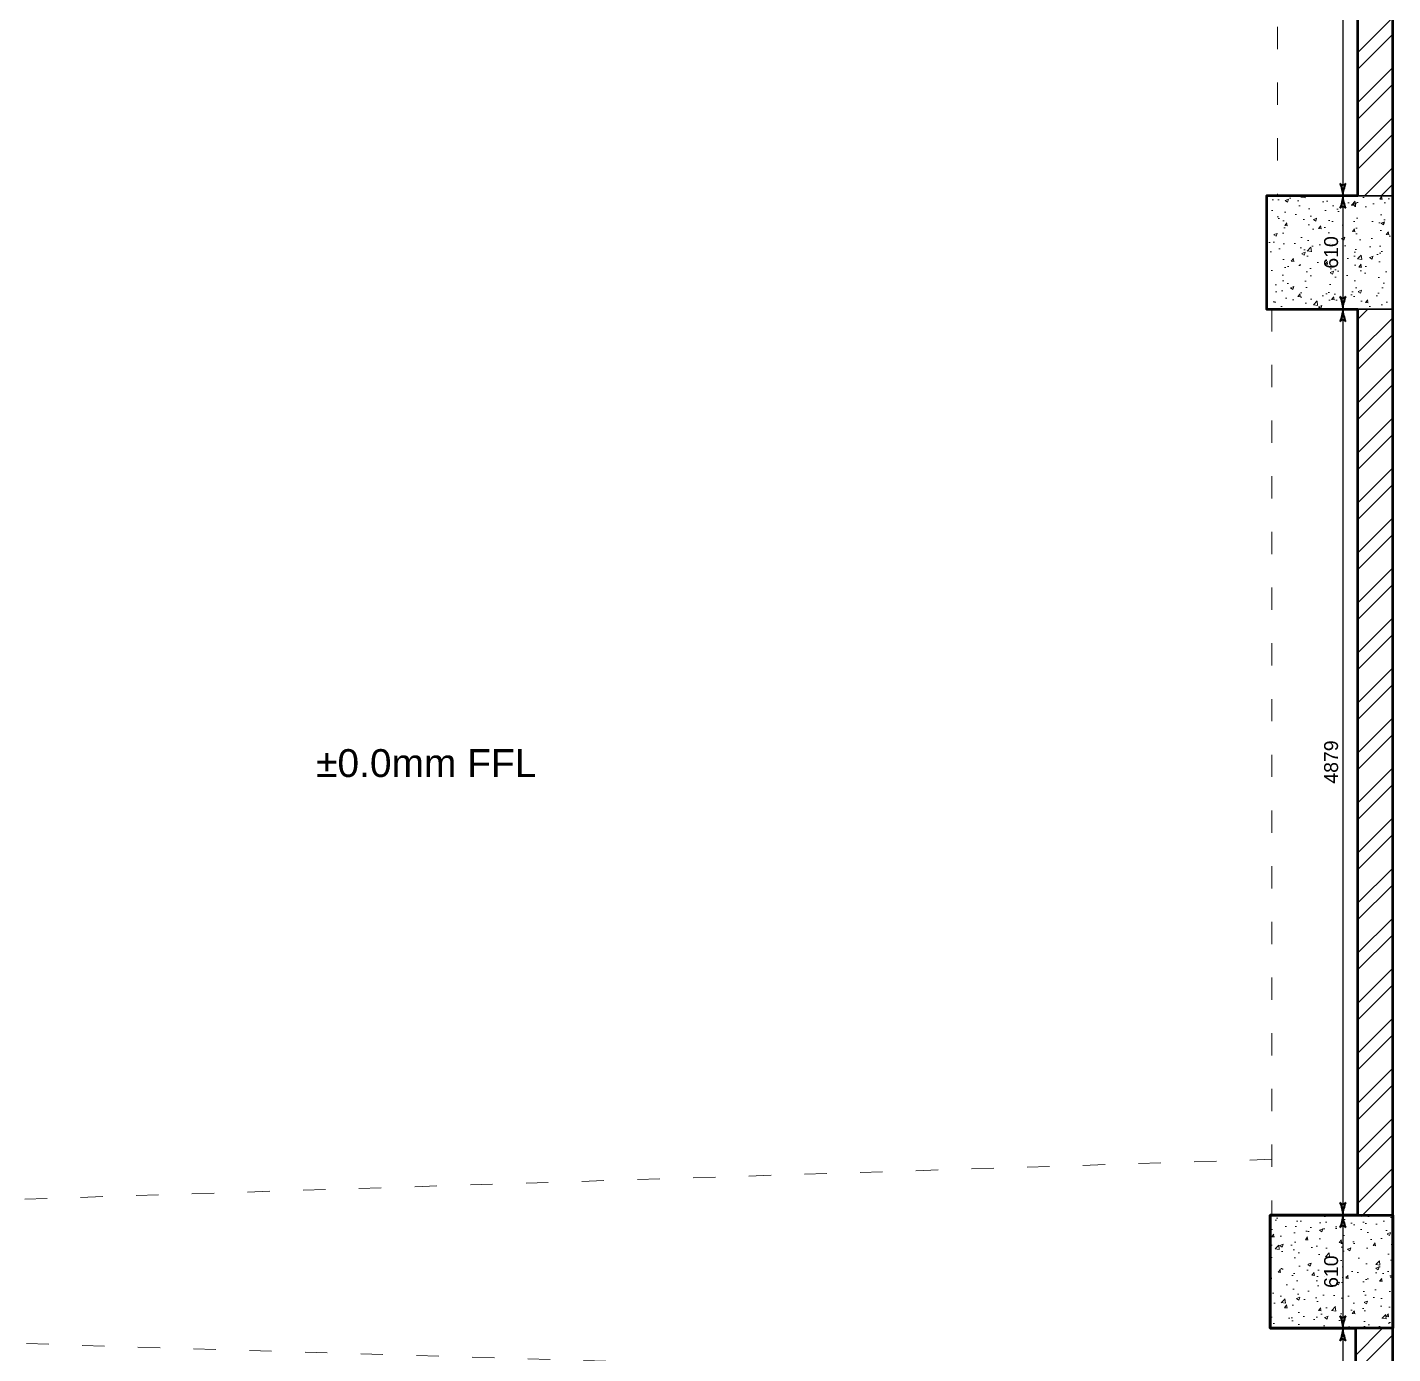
# Model space of a CAD drawing. Header units: millimetres. Extents: x 68727 to 319899, y -4876 to 265722.
# Drawn here: x 310147 to 317499, y 99885 to 107028 of the extents above; entities that cross this region are included whole.
import ezdxf

# ---------------------------------------------------------------- set-up
doc = ezdxf.new("R2010")
doc.units = ezdxf.units.MM
doc.linetypes.add('ACAD_ISO03W100', pattern=[30, 12, -18])
doc.linetypes.add('HIDDEN', pattern=[9.525, 6.35, -3.175])
doc.layers.add('Dimensions', color=172, linetype='Continuous')
for name, color, linetype, lineweight in [('HACH', 252, 'Continuous', 13), ('LS_DR_Plan Beam', 9, 'HIDDEN', 0), ('LS_DR_Wall', 7, 'Continuous', 35), ('wall', 5, 'Continuous', 30)]:
    doc.layers.add(name, color=color, linetype=linetype, lineweight=lineweight)
doc.styles.get("Standard").update_dxf_attribs({"font": 'arial.ttf'})
doc.dimstyles.new('SC-25', dxfattribs={"dimtxt": 75, "dimasz": 0.4, "dimexe": 1, "dimexo": 100, "dimgap": 25, "dimtad": 1, "dimdec": 0, "dimzin": 0, "dimdsep": 46, "dimtxsty": 'Standard', "dimblk1": 'A1', "dimblk2": 'A1', "dimsah": 1, "dimcen": 0.09, "dimdle": 3, "dimclrd": 1, "dimclre": 1, "dimclrt": 1, "dimadec": 0, "dimazin": 0, "dimtfac": 1, "dimtdec": 0, "dimtofl": 0, "dimtmove": 0, "dimatfit": 2, "dimldrblk": 'A1', "dimfxl": 10, "dimfxlon": 1, "dimtolj": 1, "dimtzin": 0, "dimarcsym": 0})
pattern_1 = [(45, (-526060.14, -97174.19), (-134.70384, 134.70384), []), (45, (-525970.34, -97174.19), (-134.70384, 134.70384), [])]
pattern_2 = [(50, (-526060.14, -97174.19), (182.18467, -15.939086), [19.05, -209.55]), (355, (-526060.14, -97174.19), (-35.24342, 191.056845), [15.24, -167.640584]), (100.451445, (-526044.96, -97175.52), (146.941247, 175.117752), [16.19001, -178.090245]), (46.1842, (-526060.14, -97123.4), (271.07904, -42.04233), [28.575, -314.325]), (96.635558, (-526037.55, -97126.9), (237.404134, 247.426125), [24.28502, -267.13561]), (351.18415, (-526060.14, -97123.4), (237.40413, 247.426125), [22.85997, -251.45973]), (21, (-526034.74, -97136.09), (151.61439, -102.265198), [19.05, -209.55]), (326, (-526034.74, -97136.09), (61.80203, 184.187966), [15.24, -167.64]), (71.451445, (-526022.1, -97144.61), (213.41642, 81.92277), [16.19001, -178.089938]), (37.5, (-526060.14, -97174.19), (3.0886033, 84.555039), [0, -165.608, 0, -170.18, 0, -168.275]), (7.5, (-526060.14, -97174.19), (66.8196625, 100.180575), [0, -97.028, 0, -161.798, 0, -64.135]), (327.5, (-526116.78, -97174.19), (135.590595, -5.728744), [0, -63.5, 0, -198.12, 0, -262.89]), (317.5, (-526142.18, -97174.19), (148.129181, 25.426491), [0, -82.55, 0, -131.572, 0, -186.69])]

# ---------------------------------------------------------------- blocks, each defined once
blk = doc.blocks.new('A1')
at = {"layer": 'wall', "color": 1}
for p, q in [((-138, 0), (-167, 40)), ((-167, -40), (-138, 0))]:
    blk.add_line(p, q, dxfattribs=at)
for centre, start, end in [((53, 586), 248, 264.8035), ((53, -586), 95.1965, 112)]:
    blk.add_arc(centre, 589, start, end, dxfattribs=at)
blk = doc.blocks.new('*D1053')
at = {"layer": 'Defpoints', "color": 0, "transparency": 16777216}
for p in [(317308.9, 108829.6), (316818.9, 106120.6), (317231, 106120.6)]:
    blk.add_point(p, dxfattribs=at)
at = {"layer": 'Dimensions', "color": 1, "lineweight": -2, "transparency": 16777216}
for p, q in [((317231, 108829.6), (317230, 108829.6)), ((317231, 108829.2), (317231, 106121)), ((317221, 106120.6), (317232, 106120.6))]:
    blk.add_line(p, q, dxfattribs=at)
at = {"layer": 'Dimensions', "color": 1, "lineweight": -2, "transparency": 16777216, "xscale": 0.4, "yscale": 0.4, "zscale": 0.4}
for p, rotation in [((317231, 108829.6), 90), ((317231, 106120.6), 270)]:
    blk.add_blockref('A1', p, dxfattribs=dict(at, rotation=rotation))
at = {"layer": 'Dimensions', "color": 1, "transparency": 16777216, "insert": (317167.7, 107475.1), "char_height": 75, "attachment_point": 5, "rotation": 90}
blk.add_mtext('\\A1;2709', dxfattribs=at)
blk = doc.blocks.new('*D1054')
at = {"layer": 'Defpoints', "color": 0, "transparency": 16777216}
for p in [(316818.9, 106120.6), (317231, 105510.6), (317231, 105510.6)]:
    blk.add_point(p, dxfattribs=at)
at = {"layer": 'Dimensions', "color": 1, "lineweight": -2, "transparency": 16777216}
for p, q in [((317221, 106120.6), (317232, 106120.6)), ((317231, 106120.2), (317231, 105511)), ((317231, 105510.6), (317232, 105510.6))]:
    blk.add_line(p, q, dxfattribs=at)
at = {"layer": 'Dimensions', "color": 1, "lineweight": -2, "transparency": 16777216, "xscale": 0.4, "yscale": 0.4, "zscale": 0.4}
for p, rotation in [((317231, 106120.6), 90), ((317231, 105510.6), 270)]:
    blk.add_blockref('A1', p, dxfattribs=dict(at, rotation=rotation))
at = {"layer": 'Dimensions', "color": 1, "transparency": 16777216, "insert": (317167.7, 105815.6), "char_height": 75, "attachment_point": 5, "rotation": 90}
blk.add_mtext('\\A1;610', dxfattribs=at)
blk = doc.blocks.new('*D1023')
at = {"layer": 'Defpoints', "color": 0, "transparency": 16777216}
for p in [(317231, 105510.6), (317231, 100631.6), (317231, 100631.6)]:
    blk.add_point(p, dxfattribs=at)
at = {"layer": 'Dimensions', "color": 1, "lineweight": -2, "transparency": 16777216}
for p, q in [((317231, 105510.6), (317232, 105510.6)), ((317231, 105510.2), (317231, 100632)), ((317231, 100631.6), (317232, 100631.6))]:
    blk.add_line(p, q, dxfattribs=at)
at = {"layer": 'Dimensions', "color": 1, "lineweight": -2, "transparency": 16777216, "xscale": 0.4, "yscale": 0.4, "zscale": 0.4}
for p, rotation in [((317231, 105510.6), 90), ((317231, 100631.6), 270)]:
    blk.add_blockref('A1', p, dxfattribs=dict(at, rotation=rotation))
at = {"layer": 'Dimensions', "color": 1, "transparency": 16777216, "insert": (317167.7, 103071.1), "char_height": 75, "attachment_point": 5, "rotation": 90}
blk.add_mtext('\\A1;4879', dxfattribs=at)
blk = doc.blocks.new('*D1024')
at = {"layer": 'Defpoints', "color": 0, "transparency": 16777216}
for p in [(317231, 100631.6), (317231, 100021.6), (317231, 100021.6)]:
    blk.add_point(p, dxfattribs=at)
at = {"layer": 'Dimensions', "color": 1, "lineweight": -2, "transparency": 16777216}
for p, q in [((317231, 100631.6), (317232, 100631.6)), ((317231, 100631.2), (317231, 100022)), ((317231, 100021.6), (317232, 100021.6))]:
    blk.add_line(p, q, dxfattribs=at)
at = {"layer": 'Dimensions', "color": 1, "lineweight": -2, "transparency": 16777216, "xscale": 0.4, "yscale": 0.4, "zscale": 0.4}
for p, rotation in [((317231, 100631.6), 90), ((317231, 100021.6), 270)]:
    blk.add_blockref('A1', p, dxfattribs=dict(at, rotation=rotation))
at = {"layer": 'Dimensions', "color": 1, "transparency": 16777216, "insert": (317167.7, 100326.6), "char_height": 75, "attachment_point": 5, "rotation": 90}
blk.add_mtext('\\A1;610', dxfattribs=at)
blk = doc.blocks.new('*D1025')
at = {"layer": 'Defpoints', "color": 0, "transparency": 16777216}
for p in [(317231, 100021.6), (317231, 97919.6), (317231, 97919.6)]:
    blk.add_point(p, dxfattribs=at)
at = {"layer": 'Dimensions', "color": 1, "lineweight": -2, "transparency": 16777216}
for p, q in [((317231, 100021.6), (317232, 100021.6)), ((317231, 100021.2), (317231, 97920)), ((317231, 97919.6), (317232, 97919.6))]:
    blk.add_line(p, q, dxfattribs=at)
at = {"layer": 'Dimensions', "color": 1, "lineweight": -2, "transparency": 16777216, "xscale": 0.4, "yscale": 0.4, "zscale": 0.4}
for p, rotation in [((317231, 100021.6), 90), ((317231, 97919.6), 270)]:
    blk.add_blockref('A1', p, dxfattribs=dict(at, rotation=rotation))
at = {"layer": 'Dimensions', "color": 1, "transparency": 16777216, "insert": (317167.7, 98970.6), "char_height": 75, "attachment_point": 5, "rotation": 90}
blk.add_mtext('\\A1;2102', dxfattribs=at)

msp = doc.modelspace()

# ---------------------------------------------------------------- hatches: boundary and pattern name
at = {"layer": 'HACH'}
h = msp.add_hatch(dxfattribs=at)
h.set_pattern_fill('ANSI32', color=256, scale=20)
h.set_pattern_definition(pattern_1)
h.paths.add_polyline_path([(306665, 111401.9), (306662.1, 111592), (303278.4, 111685.6), (303283, 111375.6)])
h.paths.add_polyline_path([(306864.2, 97979.9), (307024.3, 97979.9), (306994, 100021.1), (306833.9, 100021)])
h.paths.add_polyline_path([(306873.4, 93855), (307033.5, 93855), (307033.5, 97360), (306873.4, 97360)])
h.paths.add_polyline_path([(317338.9, 94335), (317498.9, 94335), (317498.9, 97309.6), (317338.9, 97309.6)])
h.paths.add_polyline_path([(317298.9, 97919.6), (317498.9, 97919.6), (317498.9, 100021.6), (317298.9, 100021.6)])
h.paths.add_polyline_path([(317308.9, 100631.6), (317498.9, 100631.6), (317498.9, 105510.6), (317308.9, 105510.6)])
h = msp.add_hatch(dxfattribs=at)
h.set_pattern_fill('ANSI32', color=256, scale=20)
h.set_pattern_definition(pattern_1)
h.paths.add_polyline_path([(317498.9, 108829.6), (317308.9, 108829.6), (317308.9, 106120.6), (317498.9, 106120.6)])
h = msp.add_hatch(dxfattribs=at)
h.set_pattern_fill('AR-CONC', color=256)
h.set_pattern_definition(pattern_2)
h.paths.add_polyline_path([(317498.9, 106120.6), (316818.9, 106120.6), (316818.9, 105510.6), (317498.9, 105510.6)])
h = msp.add_hatch(dxfattribs=at)
h.set_pattern_fill('AR-CONC', color=256)
h.set_pattern_definition(pattern_2)
h.paths.add_polyline_path([(316838.9, 100021.6), (317498.9, 100021.6), (317498.9, 100631.6), (316838.9, 100631.6)])

# ---------------------------------------------------------------- linework, layer by layer
at = {"layer": 'LS_DR_Plan Beam', "linetype": 'ACAD_ISO03W100', "ltscale": 10, "transparency": 33554508}
for p, q in [((316878.9, 110930.6), (316878.9, 106120.6)), ((316848.9, 105510.6), (316848.9, 100631.6)), ((307434.9, 100631), (316848.9, 100931.6)), ((307444, 100021), (317298.9, 99721.6))]:
    msp.add_line(p, q, dxfattribs=at)
at = {"layer": 'LS_DR_Wall', "lineweight": 50, "ltscale": 0.25}
msp.add_lwpolyline([(317308.9, 108830.6), (317308.9, 106120.6), (316818.9, 106120.6), (316818.9, 105510.6), (317308.9, 105510.6), (317308.9, 100631.6), (316838.9, 100631.6), (316838.9, 100021.6), (317298.9, 100021.6), (317298.9, 97919.6), (316818.9, 97919.6), (316818.9, 97309.6), (317498.9, 97309.6), (317498.9, 108830.6)], dxfattribs=at)
at = {"layer": 'LS_DR_Wall', "lineweight": 30, "ltscale": 0.25}
msp.add_lwpolyline([(316818.9, 106120.6), (317498.9, 106120.6), (317498.9, 105510.6), (316818.9, 105510.6)], close=True, dxfattribs=at)
at = {"layer": 'LS_DR_Wall', "lineweight": 50, "ltscale": 0.25}
msp.add_lwpolyline([(316838.9, 100631.6), (317498.9, 100631.6), (317498.9, 100021.6), (316838.9, 100021.6)], close=True, dxfattribs=at)

# ---------------------------------------------------------------- texts
at = {"color": 7, "insert": (311701.7, 103140.6), "char_height": 150, "attachment_point": 1}
msp.add_mtext_dynamic_manual_height_columns('\\pxt5;%%P0.0mm FFL', width=24159.375, gutter_width=47.5, heights=[47.9], dxfattribs=at)

# ---------------------------------------------------------------- dimensions: what is measured, and where the dimension line sits
at = {"layer": 'Dimensions'}
for base, p1, p2, picture, middle in [((317231, 106120.6), (317308.9, 108829.6), (316818.9, 106120.6), '*D1053', (317167.7, 107475.1)), ((317231, 105510.6), (316818.9, 106120.6), (317231, 105510.6), '*D1054', (317167.7, 105815.6)), ((317231, 100631.6), (317231, 105510.6), (317231, 100631.6), '*D1023', (317167.7, 103071.1)), ((317231, 100021.6), (317231, 100631.6), (317231, 100021.6), '*D1024', (317167.7, 100326.6)), ((317231, 97919.6), (317231, 100021.6), (317231, 97919.6), '*D1025', (317167.7, 98970.6))]:
    dim = msp.add_linear_dim(base=base, p1=p1, p2=p2, angle=90, dimstyle='SC-25', override={"dimtmove": 1}, dxfattribs=at)
    dim.commit()
    dim.dimension.update_dxf_attribs({"geometry": picture, "text_midpoint": middle})

doc.saveas('drawing.dxf')
